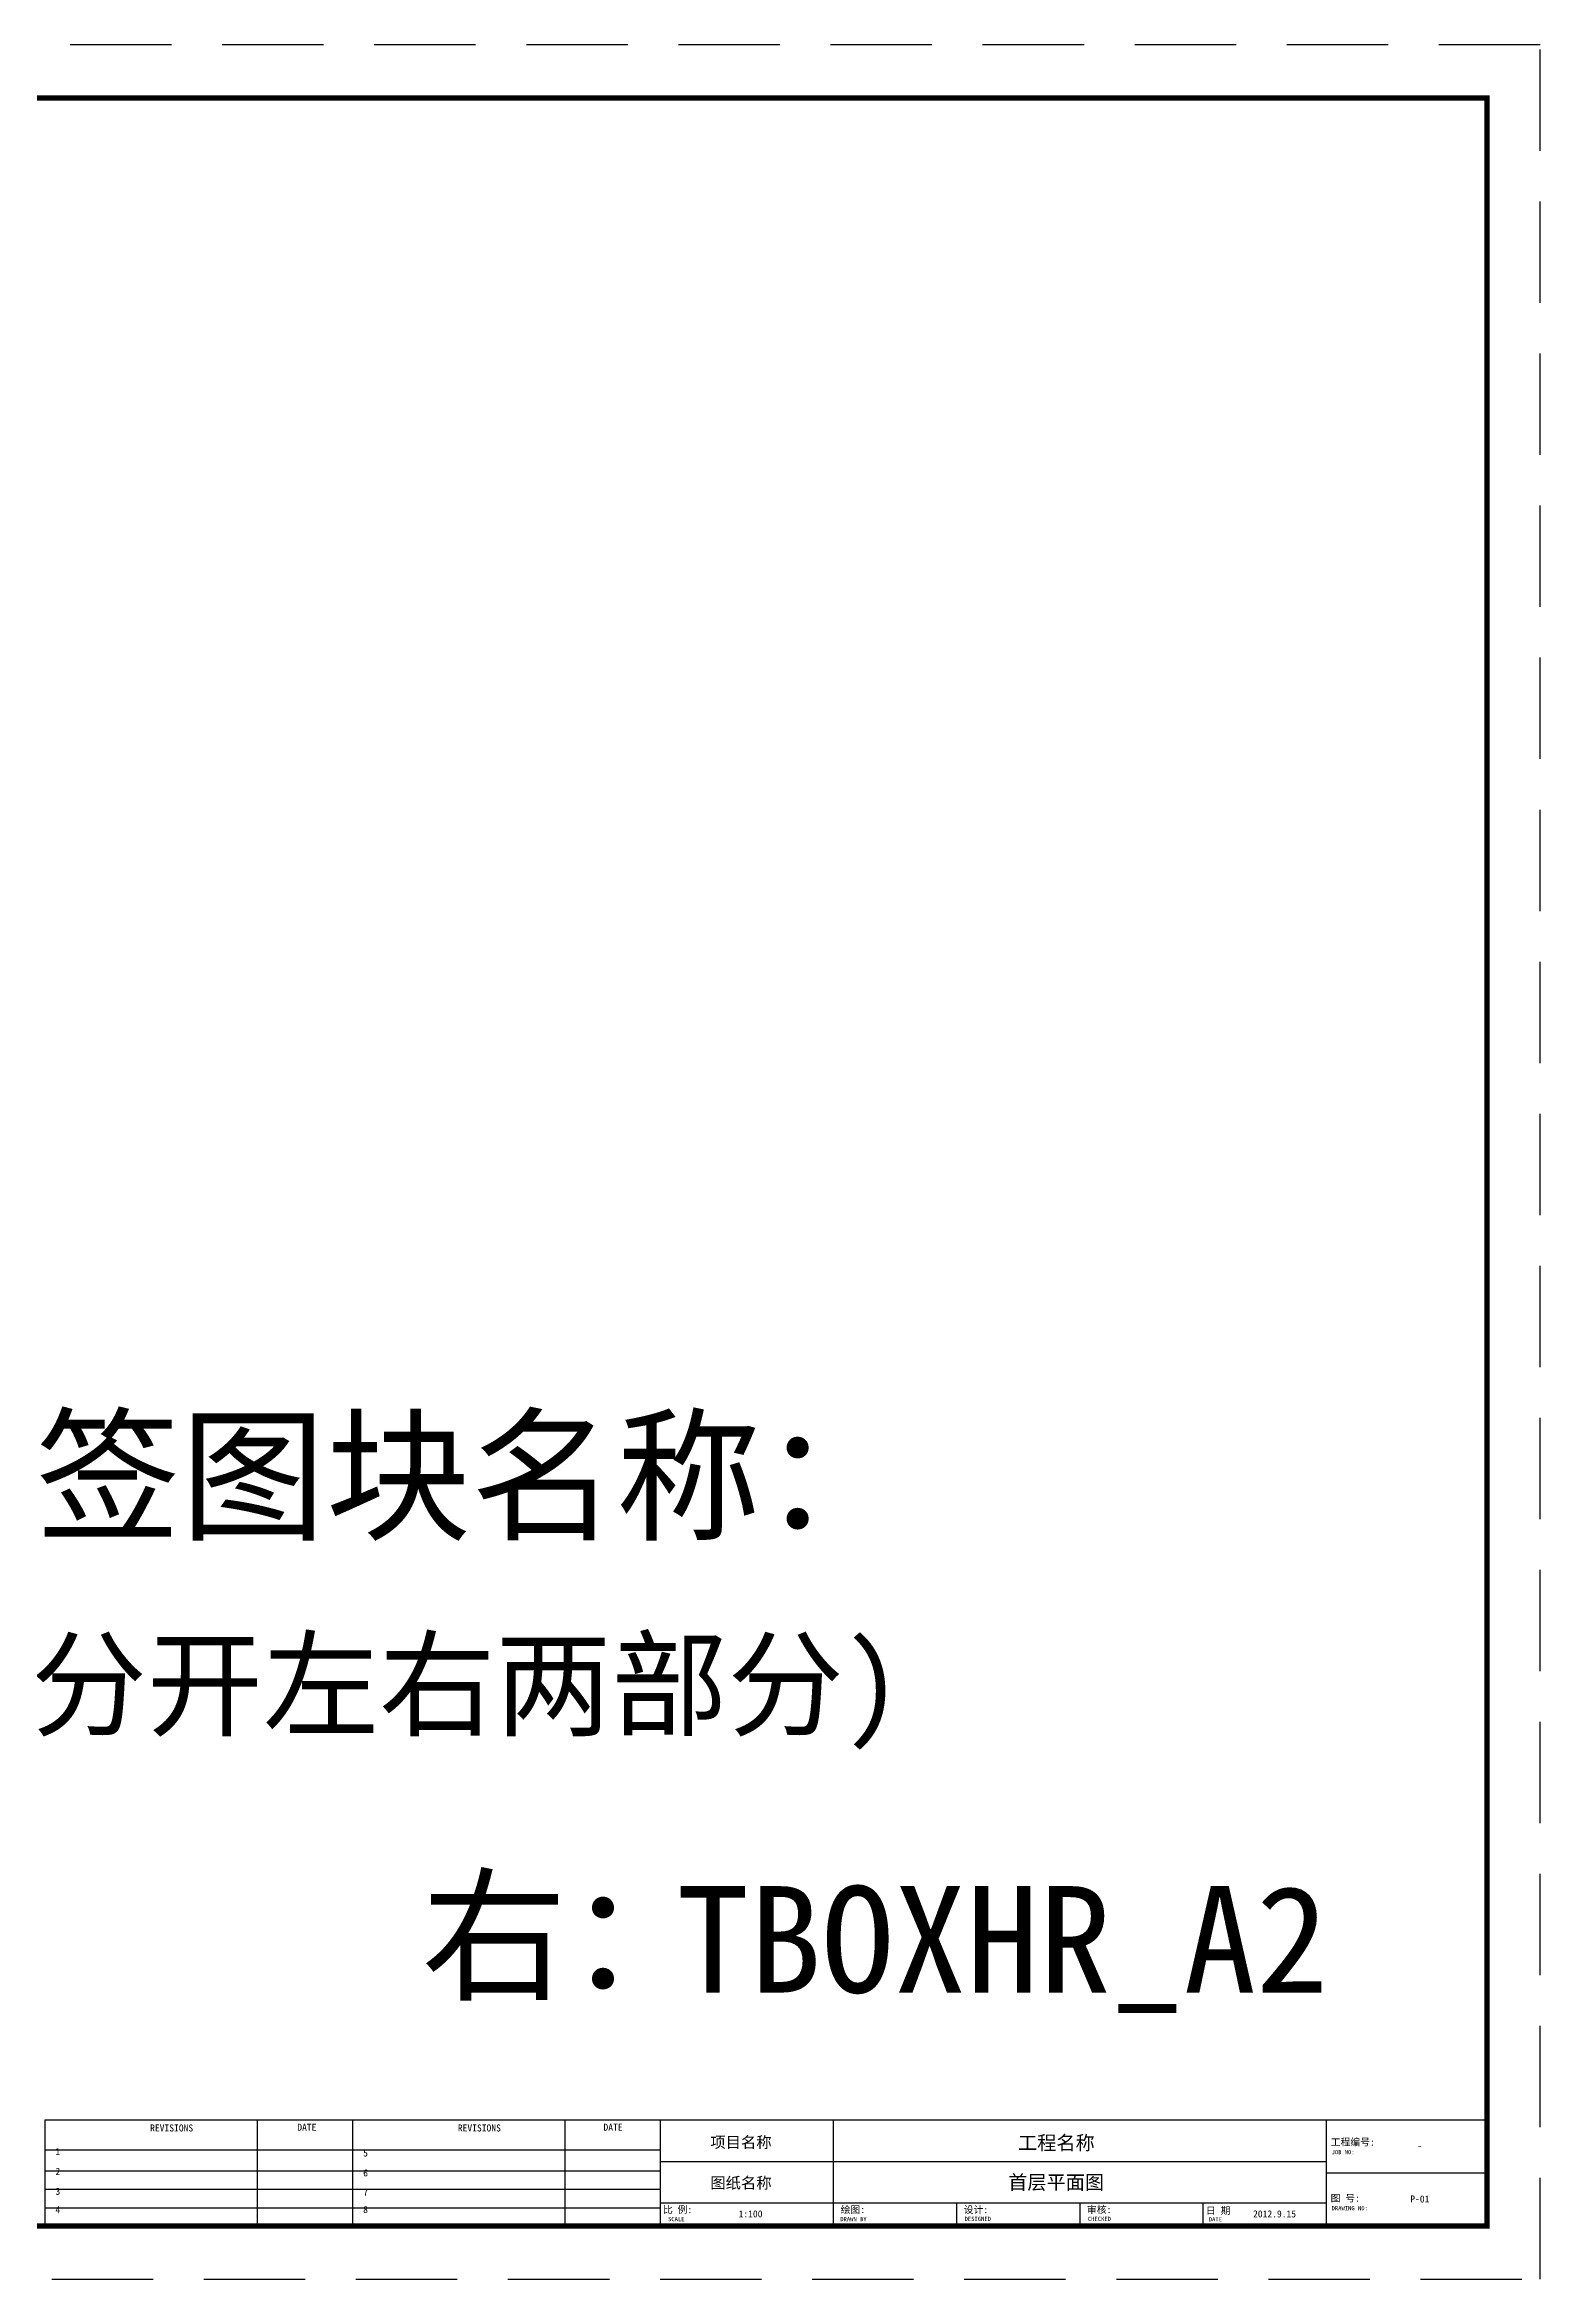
# Model space of a CAD drawing. Extents: x -204 to 3828, y -964 to 1531.
# Drawn here: x 1063.7 to 1344.7, y -963.6 to -543.6 of the extents above; entities that cross this region are included whole.
import ezdxf
from ezdxf.enums import TextEntityAlignment as Align

# ---------------------------------------------------------------- set-up
doc = ezdxf.new("R2010")
doc.units = 0
doc.linetypes.add('HIDDEN', pattern=[9.525, 6.35, -3.175])
doc.layers.get('0').update_dxf_attribs({"linetype": 'CONTINUOUS'})
doc.styles.add('SIMSUN', font='')
doc.styles.get("Standard").update_dxf_attribs({"font": ''})
doc.styles.get('SIMSUN').set_extended_font_data('SimSun')
doc.styles.get('STANDARD').set_extended_font_data('SimSun')

# ---------------------------------------------------------------- blocks, each defined once
blk = doc.blocks.new('TBOXHR_A2')
for p, q in [((-271, 20), (0, 20)), ((-271, 20), (-271, 0)), ((-231.1, 20), (-231.1, 0)), ((-213.19, 20), (-213.19, 0)), ((-173.29, 20), (-173.29, 0)), ((-155.38, 20), (-155.38, 0)), ((-122.85, 20), (-122.85, 0)), ((-30.2, 20), (-30.2, 0)), ((0, 0), (0, 20)), ((-271, 14.35), (-155.38, 14.35)), ((-271, 10.39), (-155.38, 10.39)), ((-155.38, 12.17), (-30.2, 12.17)), ((-30.2, 10), (0, 10)), ((-271, 6.93), (-155.38, 6.93)), ((-155.38, 4.35), (-30.2, 4.35)), ((-99.69, 4.35), (-99.69, 0)), ((-76.53, 4.35), (-76.53, 0)), ((-53.37, 4.35), (-53.37, 0)), ((-271, 3.46), (-155.38, 3.46)), ((-271, 0), (0, 0))]:
    blk.add_line(p, q)
at = {"linetype": 'CONTINUOUS', "style": 'SIMSUN'}
for s, p in [('REVISIONS', (-243.1, 17.79)), ('DATE', (-219.94, 17.92)), ('REVISIONS', (-185.29, 17.79)), ('DATE', (-162.42, 17.93))]:
    blk.add_text(s, height=1.32, dxfattribs=at).set_placement(p, align=Align.RIGHT)
for s, height, p in [('项目名称', 2.112, (-145.94, 14.71)), ('工程编号:', 1.32, (-29.38, 15.13)), ('JOB NO:', 0.792, (-29.21, 13.51)), ('图纸名称', 2.112, (-145.94, 7.07)), ('图 号:', 1.32, (-29.38, 4.59)), ('比 例:', 1.32, (-154.83, 2.45)), ('SCALE', 0.792, (-153.88, 0.93)), ('DRAWN BY', 0.792, (-121.52, 0.92)), ('绘图:', 1.32, (-121.45, 2.45)), ('设计:', 1.32, (-98.33, 2.45)), ('DESIGNED', 0.792, (-98.16, 0.97)), ('审核:', 1.32, (-75.17, 2.45)), ('CHECKED', 0.792, (-75, 0.97)), ('日 期', 1.32, (-52.81, 2.26)), ('DATE', 0.792, (-52.29, 0.88)), ('DRAWING NO:', 0.792, (-29.21, 2.97))]:
    blk.add_text(s, height=height, dxfattribs=at).set_placement(p)
at = {"style": 'SIMSUN'}
for s, p in [('1', (-268.07, 13.34)), ('5', (-210.26, 13.08)), ('2', (-268.07, 9.61)), ('6', (-210.26, 9.35)), ('3', (-268.07, 5.89)), ('7', (-210.26, 5.65)), ('4', (-268.07, 2.43)), ('8', (-210.26, 2.46))]:
    blk.add_text(s, height=1.32, dxfattribs=at).set_placement(p, align=Align.RIGHT)
at = {"color": 2, "style": 'SIMSUN'}
for tag, height, p in [('工程名称', 2.64, (-80.92, 15.71)), ('工程编号', 1.32, (-12.63, 15.09)), ('图纸名称', 2.64, (-80.96, 8.28)), ('图号', 1.32, (-12.63, 5.09)), ('比例', 1.32, (-138.38, 2.29)), ('日期', 1.32, (-39.92, 2.29))]:
    blk.add_attdef(tag, text='', height=height, dxfattribs=at).set_placement(p, align=Align.MIDDLE)

msp = doc.modelspace()

# ---------------------------------------------------------------- linework, layer by layer
at = {"color": 8, "linetype": 'HIDDEN', "ltscale": 3}
msp.add_lwpolyline([(750.68, -963.64), (1344.68, -963.64), (1344.68, -543.64), (750.68, -543.64)], close=True, dxfattribs=at)
at = {"color": 8, "linetype": 'HIDDEN', "ltscale": 3, "const_width": 1}
msp.add_lwpolyline([(775.68, -953.64), (1334.68, -953.64), (1334.68, -553.64), (775.68, -553.64)], close=True, dxfattribs=at)

# ---------------------------------------------------------------- block references
msp.add_blockref('TBOXHR_A2', (1334.68, -953.64)).add_auto_attribs({'图号': 'P-01', '工程编号': '-', '日期': '2012.9.15', '图纸名称': '首层平面图', '工程名称': '工程名称', '比例': '1:100'})

# ---------------------------------------------------------------- texts
at = {"color": 6}
for s, height, p in [('A2图框，全宽图签图块名称：', 20, (871.04, -822.61)), ('(为支持加长框，所以分开左右两部分)', 16, (853.75, -859.82)), ('右：', 20, (1134.48, -909.06)), ('TBOXHR_A2', 20, (1182.43, -909.74))]:
    msp.add_text(s, height=height, dxfattribs=at).set_placement(p)

doc.saveas('drawing.dxf')
